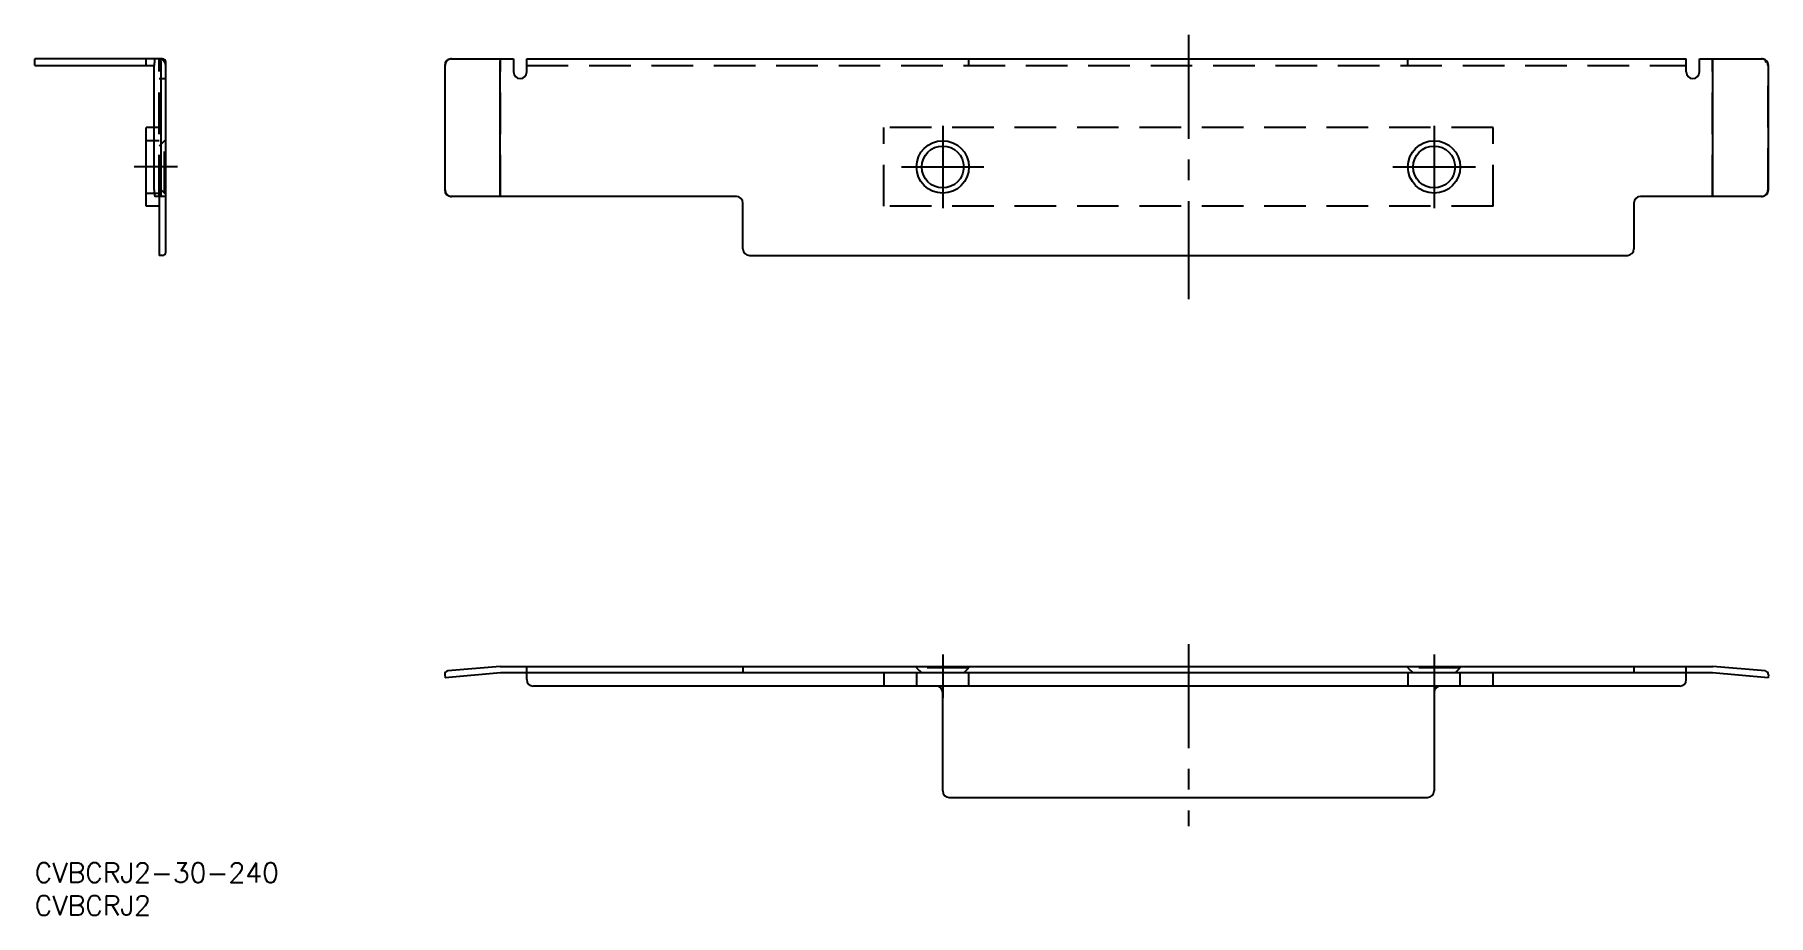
# Model space of a CAD drawing. Extents: x 0 to 265, y -8 to 126.
import ezdxf

# ---------------------------------------------------------------- set-up
doc = ezdxf.new("R2010")
doc.units = 0
doc.header["$LTSCALE"] = 0.5
doc.linetypes.add('CENTER', pattern=[50.8, 31.75, -6.35, 6.35, -6.35])
doc.linetypes.add('DASHED', pattern=[19.05, 12.7, -6.35])
for name, color, linetype in [('MSM_CENTER', 1, 'CENTER'), ('MSM_CONTINUOUS', 7, 'CONTINUOUS'), ('MSM_DASHED', 4, 'DASHED'), ('MSM_PART_NUMBER', 7, 'CONTINUOUS')]:
    doc.layers.add(name, color=color, linetype=linetype)
doc.styles.get("Standard").update_dxf_attribs({"font": 'txt.shx', "height": 3, "bigfont": 'bigfont.shx'})

msp = doc.modelspace()

# ---------------------------------------------------------------- linework, layer by layer
at = {"layer": 'MSM_CENTER'}
for p, q in [((176.1, 126.42), (176.1, 86.05)), ((138.6, 112.53), (138.6, 99.93)), ((213.6, 112.53), (213.6, 99.93)), ((21.8, 106.23), (15.2, 106.23)), ((132.3, 106.23), (144.9, 106.23)), ((207.3, 106.23), (219.9, 106.23)), ((138.6, 31.8), (138.6, 25.2)), ((176.1, 33.41), (176.1, 5.59)), ((213.6, 31.8), (213.6, 25.2))]:
    msp.add_line(p, q, dxfattribs=at)
at = {"layer": 'MSM_CONTINUOUS'}
for p, q in [((0, 121.73), (0, 122.73)), ((19.5, 122.73), (0, 122.73)), ((0, 121.73), (18.26, 121.73)), ((17, 121.73), (17, 122.73)), ((18.26, 102.73), (18.26, 121.73)), ((19.3, 101.87), (19.3, 122.23)), ((20, 93.23), (20, 122.23)), ((62.59, 121.73), (62.59, 102.73)), ((63.59, 122.73), (73.1, 122.73)), ((71.06, 122.23), (71.08, 122.73)), ((71.06, 101.73), (71.06, 122.23)), ((73.1, 122.73), (73.1, 120.73)), ((75.1, 120.73), (75.1, 122.73)), ((75.1, 122.73), (252.1, 122.73)), ((252.1, 120.73), (252.1, 122.73)), ((254.1, 122.73), (263.62, 122.73)), ((254.1, 120.73), (254.1, 122.73)), ((256.15, 122.23), (256.13, 122.73)), ((256.15, 101.73), (256.15, 122.23)), ((264.16, 122.23), (264.36, 122.44)), ((264.62, 102.73), (264.62, 121.73)), ((17, 100.23), (17, 112.23)), ((18.26, 112.23), (17, 112.23)), ((20, 101.73), (18.35, 101.73)), ((19, 101.73), (19, 92.73)), ((19.3, 101.87), (19.34, 101.73)), ((107.1, 101.73), (63.59, 101.73)), ((108.1, 93.73), (108.1, 100.73)), ((244.1, 100.73), (244.1, 93.73)), ((263.62, 101.73), (245.1, 101.73)), ((19, 100.23), (17, 100.23)), ((19.5, 92.73), (19, 92.73)), ((109.1, 92.73), (243.1, 92.73)), ((71.06, 30), (63.05, 29.3)), ((71.06, 30), (256.15, 30)), ((108.1, 30), (108.1, 29)), ((244.1, 30), (244.1, 29)), ((264.16, 29.3), (256.15, 30)), ((62.59, 28.76), (62.64, 28.26)), ((71.1, 29), (62.64, 28.26)), ((256.1, 29), (71.1, 29)), ((75.1, 28), (75.1, 29)), ((251.1, 27), (76.1, 27)), ((129.6, 29), (129.6, 27)), ((222.6, 27), (222.6, 29)), ((252.1, 28), (252.1, 29)), ((264.57, 28.26), (256.1, 29)), ((264.62, 28.76), (264.57, 28.26)), ((138.6, 11), (138.6, 26)), ((213.6, 26), (213.6, 11)), ((139.6, 10), (212.6, 10))]:
    msp.add_line(p, q, dxfattribs=at)
for centre, radius in [((138.6, 106.23), 4), ((138.6, 106.23), 3.2), ((213.6, 106.23), 4), ((213.6, 106.23), 3.2)]:
    msp.add_circle(centre, radius, dxfattribs=at)
for centre, radius, start, end in [((22.89, 121.83), 4.64, 168.8025, 181.2353), ((18.8, 122.23), 0.5, 0, 90), ((19.5, 122.23), 0.5, 0, 90), ((63.59, 121.73), 1, 90, 180), ((263.62, 121.73), 1, 360, 90), ((74.1, 120.73), 1, 180, 0), ((253.1, 120.73), 1, 180, 0), ((22.87, 102.63), 4.61, 178.7277, 191.2345), ((63.59, 102.73), 1, 180, 270), ((107.1, 100.73), 1, 0, 90), ((245.1, 100.73), 1, 90, 180), ((263.62, 102.73), 1, 270, 0), ((19.5, 93.23), 0.5, 270, 0), ((109.1, 93.73), 1, 180, 270), ((243.1, 93.73), 1, 270, 0), ((63.09, 28.8), 0.5, 95, 185), ((264.12, 28.8), 0.5, 355, 85), ((76.1, 28), 1, 180, 270), ((137.6, 26), 1, 0, 90), ((214.6, 26), 1, 90, 180), ((251.1, 28), 1, 270, 0), ((139.6, 11), 1, 180, 270), ((212.6, 11), 1, 270, 0)]:
    msp.add_arc(centre, radius, start, end, dxfattribs=at)
at = {"layer": 'MSM_DASHED'}
for p, q in [((19, 101.73), (19, 122.73)), ((62.64, 102.73), (62.64, 121.73)), ((71.1, 101.73), (71.1, 122.73)), ((75.1, 121.73), (252.1, 121.73)), ((142.6, 121.73), (142.6, 122.73)), ((209.6, 121.73), (209.6, 122.73)), ((256.1, 101.73), (256.1, 122.73)), ((264.57, 102.73), (264.57, 121.73)), ((19, 119.73), (20, 119.73)), ((19, 112.23), (18.26, 112.23)), ((222.6, 112.23), (129.6, 112.23)), ((129.6, 100.23), (129.6, 112.23)), ((222.6, 100.23), (222.6, 112.23)), ((19, 110.23), (17, 110.23)), ((19.8, 110.23), (19, 109.43)), ((20, 110.23), (19.8, 110.23)), ((19.8, 102.23), (19.8, 110.23)), ((17, 102.23), (19, 102.23)), ((19, 103.03), (19.8, 102.23)), ((19.8, 102.23), (20, 102.23)), ((222.6, 100.23), (129.6, 100.23)), ((75.1, 29), (75.1, 30)), ((134.6, 30), (134.6, 29.8)), ((142.6, 29.8), (134.6, 29.8)), ((134.6, 29.8), (135.4, 29)), ((141.8, 29), (142.6, 29.8)), ((142.6, 29.8), (142.6, 30)), ((209.6, 30), (209.6, 29.8)), ((217.6, 29.8), (209.6, 29.8)), ((209.6, 29.8), (210.4, 29)), ((216.8, 29), (217.6, 29.8)), ((217.6, 29.8), (217.6, 30)), ((252.1, 29), (252.1, 30)), ((134.6, 29), (134.6, 27)), ((142.6, 27), (142.6, 29)), ((209.6, 29), (209.6, 27)), ((217.6, 27), (217.6, 29))]:
    msp.add_line(p, q, dxfattribs=at)
for centre, start, end in [((19, 121.73), 0, 90), ((63.64, 121.73), 90, 180), ((263.57, 121.73), 0, 90), ((63.64, 102.73), 180, 270), ((263.57, 102.73), 270, 0)]:
    msp.add_arc(centre, 1, start, end, dxfattribs=at)

# ---------------------------------------------------------------- texts
at = {"layer": 'MSM_PART_NUMBER'}
for s, p in [('CVBCRJ2-30-240', (0, -3)), ('CVBCRJ2', (0, -8))]:
    msp.add_text(s, height=3, dxfattribs=at).set_placement(p)

doc.saveas('drawing.dxf')
